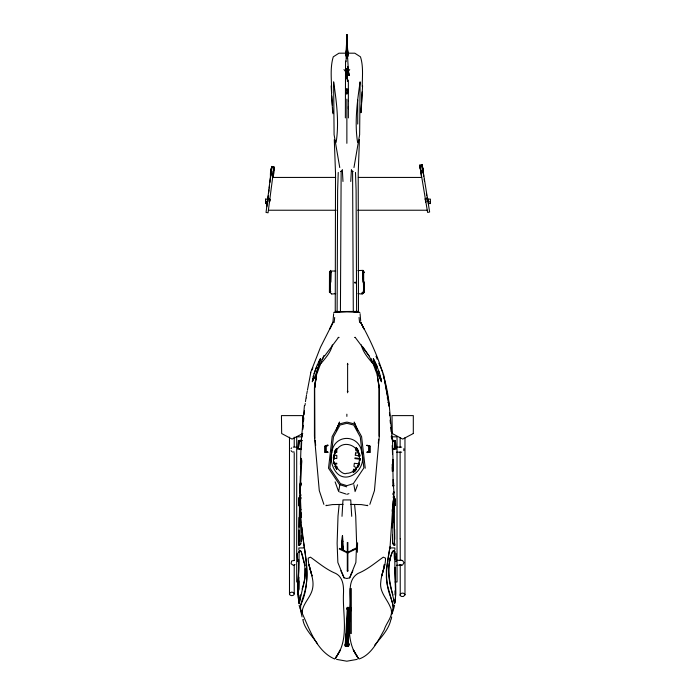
<?xml version="1.0" encoding="UTF-8"?>
<svg xmlns="http://www.w3.org/2000/svg" width="696" height="696" viewBox="0 0 696 696"><rect width="100%" height="100%" fill="white"/><g stroke="black" fill="none" stroke-linecap="round" stroke-linejoin="round"><path stroke-width="1.04" d="M267.629 203.563L265.594 203.563L265.594 199.108L267.638 199.108M294.225 446.667L294.225 437.158M359.44 139.635L358.205 173.513L358.483 311.399L340.892 311.53L335.246 311.399L335.524 173.513L334.289 139.635M346.869 99.119L346.869 143.324M348.365 108.811L348.365 100.868M400.122 451.861L400.122 538.913M400.122 447.519L400.122 437.74M428.362 201.857L428.362 199.108L430.406 199.108L430.406 203.563L428.371 203.563L428.362 201.857L430.406 201.857L430.406 203.563M301.229 541.357L299.706 496.144L299.115 527.281M337.116 311.451L339.961 311.747L336.29 312.017L337.116 311.451L337.63 190.147L338.247 172.443M392.622 461.709L392.579 460.508M393.197 467.529L392.544 442.064L389.168 404.611M301.264 535.207L300.846 543.707L300.28 544.785L298.862 545.351L298.932 541.253L298.862 545.273L300.846 543.707M298.871 549.736L298.88 547.935L304.396 547.935M298.871 540.435L298.932 530.135L298.871 541.488L298.993 517.502M340.431 311.451L341.144 171.903L341.666 170.833L340.553 171.564M394.284 545.351L394.293 544.037M329.495 272.527L329.417 292.311M358.005 293.668L362.355 294.06L364.356 292.311L364.356 282.106M394.284 545.273L394.293 543.967M394.867 545.273L394.876 543.967M298.784 590.252L298.906 577.228M362.894 282.106C361.807 253.44 364.139 287.048 363.356 291.789L361.885 292.929M301.029 458.307L300.872 464.554M299.315 506.966L299.706 496.222L300.733 522.731M298.81 589.347L298.923 580.942M301.098 462.222L301.15 460.543M301.159 461.535L300.55 482.954M301.62 462.222L301.681 461.535M346.765 57.011L346.904 54.923L347.173 57.994M346.765 57.107L347.13 55.036M345.555 60.987L345.364 117.911M343.406 549.422L342.502 535.598L341.597 549.422M349.949 607.939C351.68 596.576 346.095 580.699 357.962 573.461C367.41 569.589 375.092 562.977 383.261 557.165L385.506 558.122C385.801 566.24 381.286 573.782 380.782 581.899C379.259 591.757 386.854 598.664 390.282 606.982C394.719 615.064 386.297 622.381 384.236 629.758C378.137 640.607 371.647 654.675 359.092 658.99C348.931 647.228 348.574 631.002 349.766 616.195M392.622 461.23L392.675 459.421M300.194 486.321L299.732 492.107L300.307 492.333M298.706 559.567C299.184 574.13 296.505 589.286 299.193 603.571L304.77 578.567L305.187 568.684M300.333 486.339L300.211 491.855L300.315 487.261M342.389 535.702L341.597 548.492M299.872 486.339L300.95 509.637M301.977 612.75C302.673 603.241 311.234 597.133 312.695 587.963C314.557 577.645 308.076 568.206 308.224 558.122L310.477 557.165C318.637 562.977 326.32 569.589 335.776 573.461C343.18 577.323 343.789 586.171 343.485 593.566C342.389 615.342 350.001 640.694 334.637 658.99C316.628 651.212 309.598 629.454 301.977 612.732L302.412 610.67M357.344 552.267L357.587 542.81M300.341 475.803L300.124 483.729M301.603 462.762L301.673 462.109M394.571 545.507L392.875 543.793L392.492 541.418L394.023 496.144L394.415 506.966M345.486 54.627L346.33 49.52L346.895 34.8L347.574 49.52L348.418 54.627M345.486 56.237L346.33 50.216L346.782 34.887M362.111 91.898L361.572 102.303M362.268 86.704C362.225 76.804 363.556 66.372 360.467 56.837L354.803 53.2L347.861 53.174M393.327 464.458L393.083 459.925M300.133 483.111L300.063 485.077M301.438 447.65L301.646 442.317M300.072 484.59L300.054 485.451M301.142 462.701L300.594 482.032M301.577 463.31L301.655 462.701M349.601 610.435L349.035 610.662L348.583 617.326L347.113 646.132L347.678 646.471L348.357 630.089M392.509 441.012L394.319 441.308L395.441 440.69L394.78 441.046L395.363 448.468L392.561 449.172L395.319 448.468L396.181 448.816L392.587 449.616L392.587 448.642L394.98 448.198L396.181 448.816L395.441 440.69L392.5 440.098M393.214 465.92L393.197 467.19M392.196 527.916L392.361 523.757M392.779 509.637L393.953 491.994L393.431 492.49M393.136 500.833L390.082 546.517L386.384 569.754L386.376 577.941L387.333 584.884L392.962 604.928L393.266 608.53L391.604 614.716M301.49 466.442L301.629 463.292M393.205 497.631L393.953 492.142L393.275 483.798M300.054 485.095L299.985 486.339M300.55 482.171L300.515 483.537M298.775 552.659L299.184 550.954L300.402 550.71L301.107 551.328C305.274 563.49 307.18 576.723 302.099 588.964M362.581 85.834L361.094 112.491M347.374 81.536L347.461 69.409L346.921 68.478L346.382 69.409L346.182 78.761M345.755 646.358L345.19 646.018L347.339 607.608L348.47 607.608L347.904 607.947L345.755 646.358L346.321 646.132L348.409 608.687M346.121 638.354L346.39 633.116M347.678 646.471L348.13 646.245L350.166 610.775L349.601 611.114L349.148 617.665M392.988 522.713L393.605 511.116M350.749 181.473L351.428 169.528M300.037 485.364L299.993 485.86M301.02 482.746L300.942 484.581M342.006 516.328L342.989 499.928L350.74 499.928L351.724 516.328M347.53 613.75L347.904 607.269M392.187 511.238L392.309 509.176M346.808 625.652L347.078 621.319M348.357 630.654L349.148 617.1M394.545 550.954L395.572 594.593L395.206 567.301C394.858 579.316 397.033 591.844 394.536 603.571C391.074 586.302 384.61 568.597 392.622 551.406L393.327 550.71L394.893 551.354L395.024 559.567M395.606 595.002L395.145 602.371L394.554 603.493L393.962 599.917M322.326 359.049L316.48 374.883L314.688 387.75L314.905 438.245M297.41 553.172L297.41 557.174M360.867 112.717L361.424 104.391M300.481 484.085L300.489 483.294M300.976 484.085L301.02 483.537M392.909 494.534L393.005 493.186M298.558 446.319L298.384 448.468L297.618 448.816L298.384 440.69L301.255 440.098M300.454 483.798L300.202 486.304M333.654 313.696L332.905 322.396L329.782 328.982L333.166 322.161L320.508 347.217L310.451 372.891M304.43 405.594L301.185 442.064L300.411 464.458M302.116 437.01L302.395 433.825M302.777 429.571L303.151 425.326M303.534 421.08L303.813 417.887M304.1 414.703L304.474 410.457M392.657 460.413L392.866 459.569M395.189 499.345L395.041 503.486M396.459 555.312L396.033 561.602M396.32 557.174L396.459 555.46M300.576 460.987L301.055 459.412M300.924 484.259L300.855 485.417M300.385 484.668L300.211 485.834M300.881 484.668L300.742 486.182M339.135 504.713L338.021 516.014L337.125 543.263L337.856 562.464L344.068 577.854L346.869 578.489L349.662 577.854L352.881 570.746M347.113 643.426L347 645.453L345.868 645.905L344.964 645.34L344.964 644.218M349.035 644.444L349.035 645.679L347.904 646.018L347.113 645.453L347.226 643.426M349.148 643.539L349.035 644.67L348.13 644.105L347.113 644.557M395.041 501.198L394.754 498.197L395.189 499.772M315.54 379.625L314.688 387.75L316.48 374.883L314.427 387.75L314.427 436.209L319.281 490.628L323.884 504.356M305.031 405.35L305.231 403.497M334.698 317.489L334.124 322.579M378.267 443.335L378.711 439.263M348.696 608.513L348.696 609.418L347.113 609.304L347.339 607.495L351.062 607.608L350.949 608.739L350.271 608.852L348.696 608.739L348.809 607.721L348.017 607.382L347.226 607.721M269.9 182.456L270.37 178.306M270.483 177.262C269.613 162.29 277.008 163.386 272.832 177.576M422.22 167.379L422.333 166.37L420.01 166.779L427.614 212.437L429.632 212.002L422.333 166.37L423.246 171.277L422.22 167.379L422.594 169.398M269.256 188.068L269.543 185.571M271.397 168.858L271.57 167.545L273.911 167.858L268.064 212.793L266.029 212.445L267.351 202.493M347.113 609.304L347.226 608.4L347.904 608.852M351.062 608.173L347.339 608.06L347.226 608.626L348.017 607.382M349.262 609.418L349.148 610.322L350.723 610.435L349.94 611.453L349.148 611.001L349.262 609.418L350.836 609.531L350.723 611.114M349.94 609.983L350.053 609.078M350.723 610.435L350.836 609.531M271.127 173.217L270.727 176.314L271.083 173.556M271.37 171.355L271.736 168.571M272.875 173.452L272.475 176.54L272.832 173.791M273.119 171.59L274.059 166.727L273.224 173.104L273.911 167.858M273.302 172.547L273.867 168.18M271.301 171.912L271.57 167.545L266.785 206.712M267.743 199.543L268.256 195.706M268.639 192.827L269.03 189.877M268.134 198.891L267.725 201.971L267.76 199.413L269.03 198.821L270.109 199.717L269.474 202.205L269.883 199.126M395.041 503.626C395.659 505.174 393.597 505.905 395.041 505.627M305.457 401.679L305.953 398.295M289.484 593.923L290.101 592.688L291.859 592.07L293.608 592.688L294.225 593.923L293.608 595.158L291.859 595.68L290.101 595.158L289.484 593.923L289.484 437.158M394.615 505.627L394.902 501.198M395.189 503.626L394.902 505.627L394.475 505.487M298.688 503.486L298.828 497.483M297.557 553.746L297.27 555.46M390.099 546.604C386.976 562.933 384.001 580.064 390.256 596.081C392.135 601.631 394.85 607.947 392.013 613.654M339.848 484.808L338.63 491.628M392.675 459.412L393.292 461.378M300.42 461.9L300.907 459.517L301.046 460.091M300.898 461.509L301.055 460.63M300.881 462.031L301.037 461.126M353.977 167.536L359.641 134.641L360.11 81.841C357.257 101.607 354.429 122.479 357.596 142.376L358.849 140.287M307.275 391.056L306.701 394.145M307.475 389.986L310.842 372.404M306.518 395.128L306.075 397.477L306.536 397.921M300.742 594.81L299.176 603.493C296.714 591.8 298.871 579.289 298.523 567.301L298.166 594.593L299.184 550.875L301.116 551.406L304.065 562.577M391.256 619.022L391.674 616.891M271.727 168.632L270.875 172.791L271.71 166.414L271.849 167.64M403.828 450.634L403.828 448.676M312.73 378.459L312.434 381.243L314.348 377.763M390.265 557.983L389.342 561.689L390.247 557.914M393.658 608.922L394.597 605.155M384.801 564.526L381.704 575.949L383.748 568.458M383.731 566.309L384.218 564.508M298.549 499.772L298.975 498.197L298.688 501.198M313.348 376.231L312.252 381.782L315.349 375.361M300.768 604.928C312.548 579.725 303.874 553.442 302.02 527.237M404.968 594.854L403.419 596.498L401.566 596.498L400.226 595.576L400.226 594.236C401.322 592.548 404.524 592.731 404.968 594.854L404.968 437.74M313.209 376.397L317.298 364.774M318.49 366.731L320.247 359.049L318.333 362.538M425.212 198.847L425.752 201.91L425.212 198.847L426.056 198.508L427.344 199.047L427.501 201.605L426.952 198.543M335.141 451.504C337.708 447.615 334.846 449.886 334.828 452.348M369.854 504.356L374.448 490.628L379.303 436.209L379.303 387.75L377.258 374.883L371.403 359.049M314.07 373.648L316.193 367.627M315.375 375.527L319.464 363.895L320.43 358.518L317.324 364.93M355.465 490.645L357.57 484.799M316.489 372.673L317.585 369.646M335.707 293.668L331.496 294.06M336.072 430.633L339.561 422.054L336.725 428.997M339.239 548.996L347.121 552.798L347.4 552.154L342.763 550.014M311.678 370.516L312.895 367.801M322.892 358.623L324.136 355.856M349.662 577.854L355.874 562.464L356.613 543.263L355.717 516.014L354.595 504.713M322.074 359.597L323.797 355.856M357.883 450.164L356.135 447.972L358.127 451.391L358.414 450.738L356.213 447.519L356.9 448.442M352.402 549.927L357.135 547.604L357.413 548.257L348.043 552.798L347.582 552.337L353.89 549.274M330.113 272.841L331.035 271.083L335.724 271.005M376.771 367.523L377.197 366.74L375.344 369.611M329.417 272.423L330.652 270.361L329.721 272.632L329.721 282.106M347.313 391.578L347.617 391.1L348.009 391.578M330.809 291.589L330.417 291.789L330.417 273.041L331.27 271.397L330.878 282.106M357.944 270.587L363.121 270.361L364.356 272.423M324.728 355.856L338.526 337.403M291.032 448.676L291.65 447.85M347.617 392.779L347.617 363.321M348.148 71.601L349.749 69.548M347.121 552.798L347.4 552.154M320.9 363.582C325.563 357.996 330.931 352.202 332.34 344.903M326.502 505.2L325.945 505.653L332.392 504.591L343.076 504.391M327.99 452.191L325.049 452.391L325.867 451.774L327.99 452.191L325.049 452.391L325.049 446.023L327.738 444.962M298.975 505.487L298.549 503.626M299.263 505.487L298.688 503.626M297.984 561.602L298.132 561.455M357.135 547.604L357.413 548.257M348.009 364.278L347.313 364.278M387.194 397.921L387.655 397.477L385.862 387.846M355.447 282.75L355.004 282.707L355.447 282.367M362.042 293.338L363.66 291.894M362.198 293.747L364.051 292.103L364.051 282.106M366.809 445.318L369.898 446.023L369.158 446.388L366.809 445.318L369.898 446.023L369.907 452.391L366.957 452.191L369.089 451.774L369.907 452.391L366.957 452.191M367.349 452.6L369.837 452.104L369.863 446.223L367.601 445.37M374.709 645.062C380.982 637.606 388.89 629.28 390.891 619.518M393.997 492.107L393.431 492.333M347.121 34.887L346.782 35.235M375.457 366.888L376.771 365.635M295.052 564.569L293.294 565.291L291.032 563.743L291.65 560.959L294.225 560.445M345.19 646.018L346.321 646.132M347.582 552.337L349.157 551.502M334.411 312.391L333.836 312.4L335.629 312.295M302.777 433.53L292.059 439.098L281.654 433.53L281.454 415.608L302.673 415.608L302.743 428.266M329.495 292.207L331.574 293.747M347.113 646.132L348.13 646.245M326.589 445.657L325.084 446.223L325.119 452.104L327.198 452.252M328.138 445.318L325.049 446.023L325.798 446.388L327.746 445.727M361.389 344.903C362.738 352.011 368.167 358.048 372.83 363.582M346.869 494.308L348.931 493.638M319.986 364.199L319.09 364.808L320.108 364.73M346.512 422.133L339.091 424.012L332.166 436.583L328.512 468.208L339.5 484.599L346.66 486.835M396.52 565.291L402.488 565.082L404.037 562.716L402.488 560.445L396.52 560.237M357.178 659.373L346.817 661.2L336.551 659.373M294.225 451.974L292.372 451.974M400.739 560.445L401.67 560.237M302.134 440.864L299.41 441.308L298.384 440.69L301.116 440.542M302.168 440.429L298.967 441.046L298.366 448.468L297.618 448.816L301.133 449.616M356.622 311.451L353.768 311.747L357.448 312.017L356.622 311.451L356.1 190.147L355.491 172.443M335.246 311.399L336.055 311.364M335.333 312.452L346.869 311.895L359.893 312.4L359.319 312.391M345.877 53.174L338.935 53.2L333.262 56.837C329.73 68.417 331.792 81.006 331.644 92.942M346.382 69.409L347.461 69.409M272.345 177.445L335.681 177.419M358.336 177.419L421.689 177.445M265.594 201.857L267.638 201.857M336.168 210.244L268.708 210.227M357.674 210.244L427.292 210.227M338.178 337.403L339.117 337.403M354.612 337.403L355.552 337.403M387.872 402.566L388.403 402.566L388.02 399.913M301.585 436.827L296.696 436.827L296.696 581.978L298.654 581.978M391.056 436.827L397.033 436.827L397.033 581.978L395.041 581.978M293.294 447.128L296.392 447.128M396.52 447.128L401.67 447.128M396.52 452.183L401.67 452.183M393.257 485.86L392.883 485.025M298.688 505.627L299.263 505.627M395.606 561.455L395.746 561.602M347.304 570.598L347.861 570.598M350.662 504.391L361.337 504.591L367.784 505.653L367.227 505.2M373.621 364.73L374.639 364.808L373.743 364.199M393.997 550.867L392.622 551.406C386.759 565.57 388.055 580.716 392.97 594.897M301.211 448.642L298.366 448.468L301.168 449.172L298.384 448.468L299.41 441.308L298.984 440.959M392.692 440.542L394.823 440.959L395.041 444.178M392.64 440.629L394.78 441.046L394.319 441.308L394.98 448.198M401.67 565.291L399.913 564.569M389.334 547.935L394.85 547.935L394.858 549.736M347.234 422.133L354.655 424.012L361.581 436.583L365.235 468.208M300.298 492.49L299.776 492.142L300.585 500.972M303.325 619.658L302.838 619.518C304.387 628.784 312.313 636.109 317.437 643.696M339.657 491.959L345.842 493.977M339.613 548.352L344.25 550.667M345.912 551.502L347.495 552.337M347.904 608.287L348.696 608.739M349.148 610.096L349.94 610.549L349.94 611.453M347.339 607.608L347.904 607.947M353.176 171.564L352.063 170.833L352.585 171.903L353.298 311.451M301.438 459.038L301.612 460.796M349.035 610.662L349.601 611.114M393.031 486.304L392.875 485.417M362.973 347.043L369.045 355.856L372.656 363.147M317.428 368.384L316.532 366.74L316.958 367.523M343.981 69.548L345.581 71.601M291.032 450.634L291.65 451.46M355.212 337.403L369.002 355.856M362.894 270.674L364.051 272.632M347.678 552.154L348.043 552.798M362.738 271.083L363.66 272.841L363.66 282.106M361.024 323.066C375.144 348.774 386.489 376.118 389.308 405.594L383.548 374.274M360.572 322.161L363.956 328.982L360.824 322.396M371.394 359.032L371.647 359.562M340.849 570.746L344.068 577.854M378.798 363.269L380.025 365.992M380.434 366.896L382.887 372.404M334.88 140.287L336.133 142.376C339.3 122.479 336.473 101.607 333.628 81.841L334.089 134.641L339.752 167.536M357.022 428.997L354.177 422.054L357.674 430.633M301.716 613.654L300.437 608.443M301.733 613.733C298.158 606.086 303.465 598.238 305.013 590.817C311.678 563.917 299.141 536.816 300.968 509.533M376.023 356.239L377.171 359.171M377.484 367.705L373.482 359.049L375.24 366.731M376.144 369.646L381.478 381.782L380.381 376.231M335.124 481.876L338.273 490.645M393.518 485.834L393.414 485.321M379.659 373.648L376.432 364.774L373.308 358.518L375.127 366.653L381.304 381.243L380.999 378.459M378.563 370.655L380.521 376.397M393.736 485.86L393.692 485.364M393.736 486.304L393.675 485.095M299.132 605.155L300.08 608.922M348.392 72.575L349.105 75.49L347.617 66.442L347.939 69.539M301.168 612.802L302.055 616.891M391.326 610.67L391.752 612.75M383.226 374.109L383.574 375.884M377.258 374.883L379.05 387.75L379.05 436.209M355.117 491.628L353.899 484.808M342.954 546.16L343.406 548.492M383.922 377.65L384.262 379.39M384.601 381.13L385.079 383.687M304.813 563.63L305.196 565.648M385.245 384.531L385.715 387.019M422.785 170.407L423.351 173.452M421.045 170.72L421.419 172.747M393.605 496.422L393.719 498.788M298.549 499.345L298.828 500.911M426.361 193.462L426.7 195.367M427.04 197.273L427.37 199.178M423.151 170.424L422.141 164.665L419.819 165.074L421.428 176.654M394.267 496.944L394.023 496.222L393.788 504.139M393.605 496.5L393.684 496.944M422.69 169.563L422.141 164.665L423.76 176.245M422.855 170.485L423.333 173.252M420.793 168.954L419.819 165.074L420.662 169.972M421.115 170.798L421.428 172.634M348.331 70.827L349.105 75.49M347.617 57.403L348.365 70.313M396.172 553.746L396.459 555.599M387.655 397.477L387.898 399.104M388.742 405.246L388.881 406.212M299.115 505.627L298.828 501.198M297.697 561.602L297.41 556.887M424.177 179.194L424.447 181.169M301.055 459.421L301.072 460.413M359.615 322.579L359.04 317.489M379.05 387.75L378.189 379.625M315.131 440.281L315.688 445.37M393.37 485.417L393.31 484.259M300.82 494.534L300.916 495.569M389.447 412.58L389.725 415.764M390.108 420.019L390.386 423.203M390.769 427.448L391.143 431.694M391.517 435.948L391.805 439.132M301.612 459.699L301.62 461.23M360.076 313.696L360.702 321.074M393.24 483.294L393.249 484.085M331.74 96.065L332.375 105.427M332.514 107.515L332.932 113.752M332.644 112.491L331.148 85.834M393.205 482.746L393.214 483.537M342.301 169.528L342.98 181.473M301.124 460.073L301.107 461.23M392.587 448.642L392.587 449.616M393.179 482.954L393.118 479.457M394.319 551.423L394.441 558.618M394.319 551.354L394.432 558.566M392.614 463.292L392.805 467.338M392.196 464.319L392.379 471.531M393.684 485.451L393.614 483.572M393.153 482.328L392.849 467.207M301.499 526.881L301.716 532.083M392.213 445.518L392.544 454.044M392.596 462.701L392.666 463.31M393.605 483.729L393.579 482.632M348.418 56.237L347.574 50.216L347.121 35.235M392.579 462.109L392.648 462.762M394.319 499.606L394.571 545.429L392.883 543.707L392.483 535.18M393.231 470.313L393.266 470.983M392.335 467.355L392.422 471.418M393.223 469.704L393.249 470.4M393.214 469.113L393.24 469.835M301.003 497.257L301.029 498.919M347.13 55.088L347.173 58.116M393.205 468.547L393.231 469.287M392.57 461.535L392.631 462.222M394.641 529.282L394.745 539.356M394.98 590.808L395.024 595.002M393.197 468.017L393.223 468.765M393.214 467.434L393.223 468.286M301.673 461.004L301.62 461.709M265.594 199.108L265.594 203.563M428.371 199.108L428.371 200.944M400.226 538.913L400.226 560.367M400.226 564.656L400.226 595.576M394.606 552.024L394.606 553.885M357.727 99.963L357.727 124.071M355.064 282.176L355.064 282.941M351.289 588.52L351.289 633.595M351.149 573.895L351.149 574.583M350.166 588.52L350.166 633.595M348.365 80.084L348.365 100.92M348.365 106.436L348.365 117.911M347.861 542.436L347.861 571.251L347.304 571.251L347.304 542.436M346.895 34.8L346.904 57.907M346.921 68.478L346.921 78.979M346.869 414.19L346.869 416.391M346.121 57.403L346.121 61.7M342.502 535.598L342.502 549.91M342.58 573.895L342.58 574.583M330.113 282.106L330.113 291.894M294.225 453L294.225 560.628M294.225 564.961L294.225 593.923M369.071 446.162L369.054 451.974L369.071 446.162M334.132 455.793C332.897 466.981 334.376 449.329 337.717 448.407C344.311 440.324 357.648 445.397 359.058 455.175C360.485 457.785 356.813 454.479 355.264 455.402L355.595 452.591C357.97 454.236 358.214 450.982 358.927 453.514C358.527 451.321 360.45 455.532 359.754 456.411C360.189 455.315 358.466 451.817 359.44 454.88C358.927 453.209 358.031 452.609 358.971 454.853C361.267 463.023 355.621 473.332 346.538 473.35C341.153 476.569 327.094 456.541 336.803 458.542L336.803 455.349L334.289 455.349L334.176 454.314L333.323 457.446L333.514 459.343L333.897 455.367L334.132 455.793M333.802 461.744L334.01 463.249L336.803 463.249L336.803 463.997L334.097 463.997L333.802 461.744M334.393 452.983L334.558 453.392L336.768 449.007C336.333 447.676 334.358 451.626 334.393 452.983M335.298 466.746L336.803 469.391L334.941 465.989L335.298 466.746M393.022 511.116L392.909 513.222L393.022 511.116M360.206 458.647L359.823 460.7L359.997 459.212L354.882 458.612L354.969 457.864L360.206 458.647M359.44 463.362C358.675 467.66 357.3 468.617 353.959 466.45L354.334 463.275L358.597 463.78L359.153 462.944L357.744 466.912L359.44 463.362M331.583 452.296L329.887 467.973L340.414 483.659L346.869 485.678L353.333 483.659L363.86 467.973L360.267 436.931L353.707 425.03L346.869 423.307L340.031 425.03L333.471 436.931L331.583 452.296M331.775 452.278L331.748 452.452A25.317 24.525 -31.6 0 0 333.201 467.26C342.528 488.714 367.697 470.922 361.798 452.67C359.588 433.956 334.358 433.504 331.775 452.278M353.272 472.367L355.178 471.183L356.622 468.773L353.272 472.367M353.629 469.287C351.48 473.924 358.127 467.233 355.291 469.478L353.629 469.287M356.03 448.894L355.813 450.712L357.953 451.513L356.03 448.894M346.39 89.61L346.069 91.959L346.869 93.421L347.643 91.959L347.356 89.61L346.39 89.61M346.051 88.931L345.59 92.211L346.825 94.247L348.113 92.211L347.591 88.931L346.051 88.931M335.072 452.339C334.141 454.679 335.507 451.295 336.803 452.496L336.803 449.372L335.072 452.339M325.876 446.162L325.893 451.974L325.876 446.162M336.055 657.189L335.655 658.198L340.466 649.768L336.055 657.189M346.895 41.986L346.895 42.934L347.348 42.682L346.895 41.986M355.064 282.315L355.064 282.828L355.064 282.315M413.311 433.53L402.697 439.098L392.292 433.53L391.987 415.608L413.311 415.608L413.311 433.53M342.841 541.227L342.275 540.931L342.841 541.227M336.803 466.477C333.323 464.223 337.899 469.922 336.803 466.477M356.683 655.38L353.272 649.768L358.075 658.198L356.683 655.38M420.48 167.684L420.01 166.779L420.906 171.686L420.48 167.684M310.373 569.833L308.928 564.526L312.025 575.949L310.373 569.833M298.897 598.125L298.706 594.984L298.906 598.16M301.046 517.441L300.768 512.169L301.037 517.45"/></g></svg>
